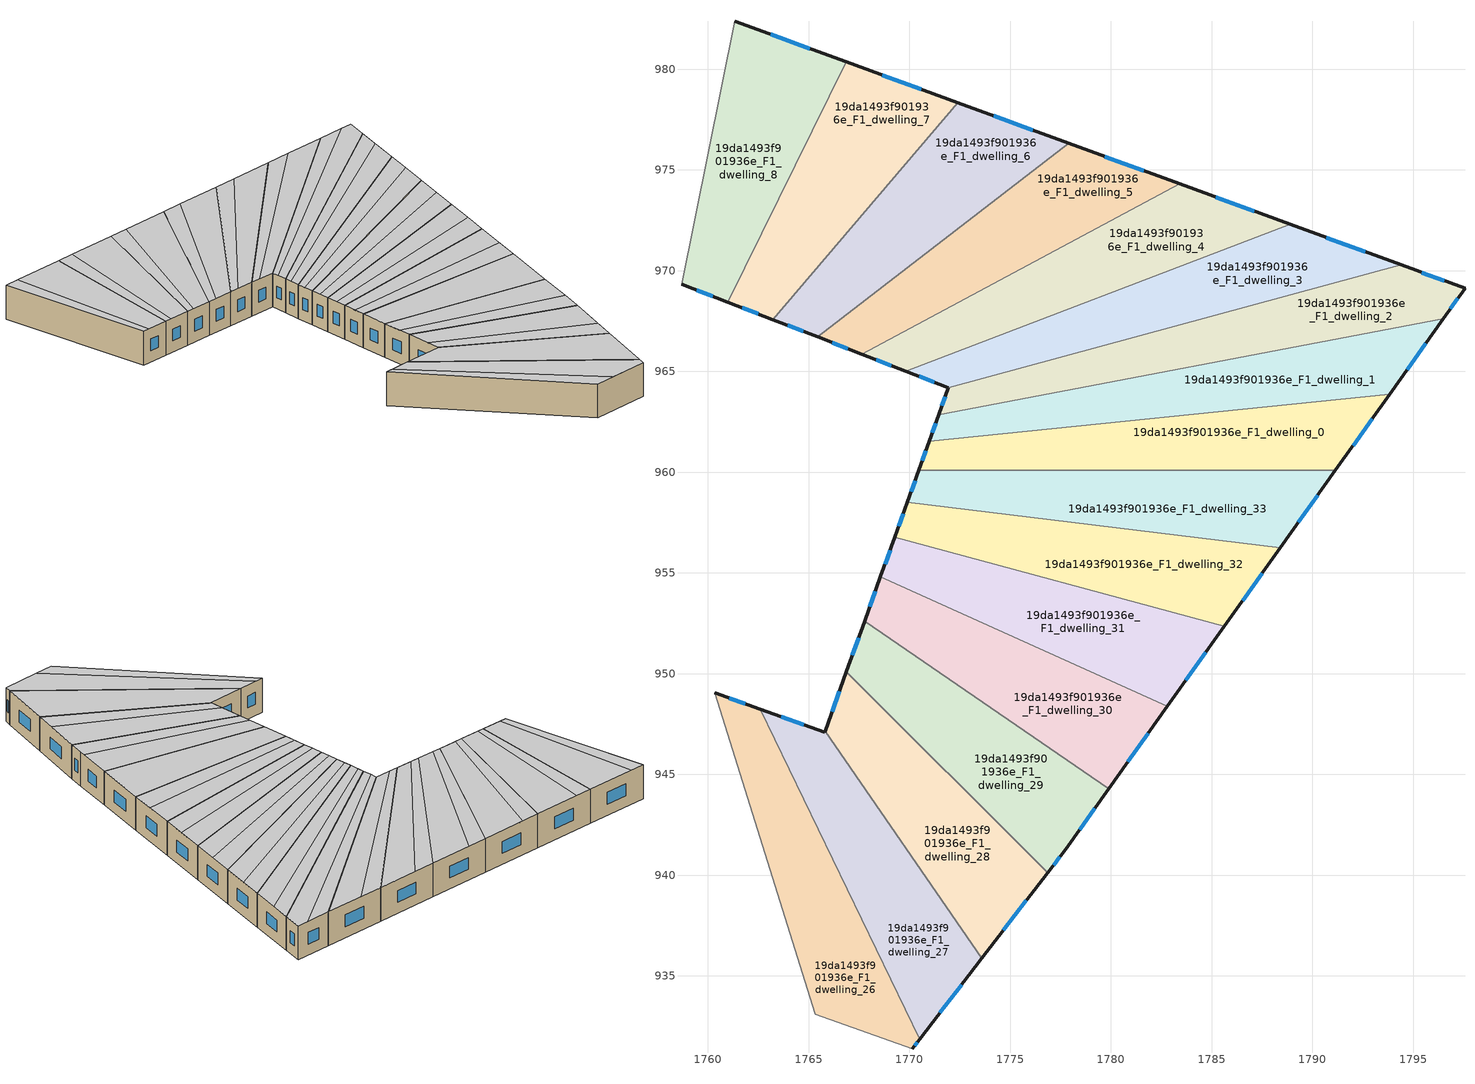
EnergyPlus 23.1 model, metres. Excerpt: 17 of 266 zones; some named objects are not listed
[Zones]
19da1493f901936e_F1_dwelling_0
 floor to 19da1493f901936e_F0_dwelling_0 (EU_floor_Construction): 1793.83,963.88 1791.14,960.09 1770.46,960.09 1770.98,961.54 z3
 wall outside (EU_wall_Construction): 1770.98,961.54 1770.46,960.09 / 1791.14,960.09 1793.83,963.88 z3:6
 wall to 19da1493f901936e_F1_dwelling_1 (EU_wall_Construction): 1793.83,963.88 1770.98,961.54 z3:6
 wall to 19da1493f901936e_F1_dwelling_33 (EU_wall_Construction): 1770.46,960.09 1791.14,960.09 z3:6
 window (EU_Window_Construction): 1770.81,961.07 1770.63,960.56 / 1792.02,961.32 1792.96,962.65 z3.98:5.02
 ceiling to 19da1493f901936e_F2_dwelling_23 (EU_floor_Construction): 1791.14,960.09 1792.57,962.11 1770.74,960.88 1770.46,960.09 z6
 ceiling to 19da1493f901936e_F2_dwelling_24 (EU_floor_Construction): 1792.57,962.11 1793.83,963.88 1770.98,961.54 1770.74,960.88 z6
19da1493f901936e_F1_dwelling_1
 floor to 19da1493f901936e_F0_dwelling_1 (EU_floor_Construction): 1796.49,967.61 1793.83,963.88 1770.98,961.54 1771.45,962.86 z3
 wall outside (EU_wall_Construction): 1771.45,962.86 1770.98,961.54 / 1793.83,963.88 1796.49,967.61 z3:6
 wall to 19da1493f901936e_F1_dwelling_2 (EU_wall_Construction): 1796.49,967.61 1771.45,962.86 z3:6
 window (EU_Window_Construction): 1771.3,962.43 1771.13,961.97 / 1794.7,965.09 1795.63,966.39 z3.98:5.02
 ceiling to 19da1493f901936e_F2_dwelling_24 (EU_floor_Construction): 1793.83,963.88 1795.33,965.97 1771.25,962.29 1770.98,961.54 z6
 ceiling to 19da1493f901936e_F2_dwelling_25 (EU_floor_Construction): 1795.33,965.97 1796.49,967.61 1771.45,962.86 1771.25,962.29 z6
19da1493f901936e_F1_dwelling_2
 floor to 19da1493f901936e_F0_dwelling_2 (EU_floor_Construction): 1797.57,969.12 1796.49,967.61 1771.45,962.86 1771.93,964.18 1794.4,970.29 z3
 wall outside (EU_wall_Construction): 1771.93,964.18 1771.45,962.86 / 1796.49,967.61 1797.57,969.12 1794.4,970.29 z3:6
 wall to 19da1493f901936e_F1_dwelling_3 (EU_wall_Construction): 1794.4,970.29 1771.93,964.18 z3:6
 window (EU_Window_Construction): 1771.77,963.75 1771.61,963.29 / 1796.54,969.5 1795.43,969.91 / 1796.84,968.1 1797.22,968.63 z3.98:5.02
 ceiling to 19da1493f901936e_F2_dwelling_25 (EU_floor_Construction): 1796.49,967.61 1797.57,969.12 1796.6,969.48 1771.72,963.6 1771.45,962.86 z6
 ceiling to 19da1493f901936e_F2_dwelling_26 (EU_floor_Construction): 1796.6,969.48 1794.4,970.29 1771.93,964.18 1771.72,963.6 z6
19da1493f901936e_F1_dwelling_26
 floor to 19da1493f901936e_F0_dwelling_26 (EU_floor_Construction): 1762.59,948.24 1770.51,931.86 1770.13,931.38 1765.33,933.11 1760.33,949.05 z3
 wall outside (EU_wall_Construction): 1762.59,948.24 1760.33,949.05 / 1770.13,931.38 1770.51,931.86 z3:6
 wall to 19da1493f901936e_F1_dwelling_25 (EU_wall_Construction): 1760.33,949.05 1765.33,933.11 z3:6
 wall to 19da1493f901936e_F1_dwelling_27 (EU_wall_Construction): 1770.51,931.86 1762.59,948.24 z3:6
 wall adiabatic (EU_wall_Construction): 1765.33,933.11 1770.13,931.38 z3:6
 window (EU_Window_Construction): 1761.86,948.51 1761.06,948.79 / 1770.25,931.53 1770.38,931.7 z3.98:5.02
 ceiling to 19da1493f901936e_F2_dwelling_16 (EU_floor_Construction): 1770.13,931.38 1770.5,931.86 1762.59,948.24 1760.98,948.82 1766.92,932.53 z6
 ceiling to 19da1493f901936e_F2_dwelling_15 (EU_floor_Construction): 1766.92,932.53 1760.98,948.82 1760.33,949.05 1765.33,933.11 z6
19da1493f901936e_F1_dwelling_27
 floor to 19da1493f901936e_F0_dwelling_27 (EU_floor_Construction): 1765.81,947.15 1773.59,935.88 1770.51,931.86 1762.59,948.24 1765.79,947.09 z3
 wall outside (EU_wall_Construction): 1765.81,947.15 1765.79,947.09 1762.59,948.24 / 1770.51,931.86 1773.59,935.88 z3:6
 wall to 19da1493f901936e_F1_dwelling_28 (EU_wall_Construction): 1773.59,935.88 1765.81,947.15 z3:6
 window (EU_Window_Construction): 1764.75,947.47 1763.63,947.87 / 1771.51,933.17 1772.59,934.57 z3.98:5.02
 ceiling adiabatic (EU_roof_Construction): 1770.51,931.86 1773.59,935.88 1765.81,947.15 1765.79,947.09 1762.59,948.24 z6
19da1493f901936e_F1_dwelling_28
 floor to 19da1493f901936e_F0_dwelling_28 (EU_floor_Construction): 1776.86,940.13 1773.59,935.88 1765.81,947.15 1766.87,950.1 z3
 wall outside (EU_wall_Construction): 1766.87,950.1 1765.81,947.15 / 1773.59,935.88 1776.86,940.13 z3:6
 wall to 19da1493f901936e_F1_dwelling_29 (EU_wall_Construction): 1776.86,940.13 1766.87,950.1 z3:6
 window (EU_Window_Construction): 1766.53,949.14 1766.16,948.11 / 1774.66,937.26 1775.8,938.75 z3.98:5.02
 ceiling to 19da1493f901936e_F2_dwelling_18 (EU_floor_Construction): 1774.75,937.38 1776.86,940.13 1766.87,950.1 1766.2,948.24 z6
 ceiling to 19da1493f901936e_F2_dwelling_17 (EU_floor_Construction): 1773.59,935.88 1774.75,937.38 1766.2,948.24 1765.81,947.15 z6
19da1493f901936e_F1_dwelling_29
 floor to 19da1493f901936e_F0_dwelling_29 (EU_floor_Construction): 1779.89,944.29 1777.75,941.29 1776.86,940.13 1766.87,950.1 1767.77,952.61 z3
 wall outside (EU_wall_Construction): 1767.77,952.61 1766.87,950.1 / 1776.86,940.13 1777.75,941.29 1779.89,944.29 z3:6
 wall to 19da1493f901936e_F1_dwelling_30 (EU_wall_Construction): 1779.89,944.29 1767.77,952.61 z3:6
 window (EU_Window_Construction): 1767.48,951.79 1767.16,950.92 / 1778.45,942.26 1779.2,943.32 / 1777.15,940.5 1777.46,940.91 z3.98:5.02
 ceiling to 19da1493f901936e_F2_dwelling_19 (EU_floor_Construction): 1778.05,941.7 1779.89,944.29 1767.77,952.61 1767.23,951.09 z6
 ceiling to 19da1493f901936e_F2_dwelling_18 (EU_floor_Construction): 1776.86,940.13 1777.75,941.29 1778.05,941.7 1767.23,951.09 1766.87,950.1 z6
19da1493f901936e_F1_dwelling_3
 floor to 19da1493f901936e_F0_dwelling_3 (EU_floor_Construction): 1794.4,970.29 1771.93,964.18 1771.93,964.2 1769.8,965.02 1788.91,972.29 z3
 wall outside (EU_wall_Construction): 1769.8,965.02 1771.93,964.2 1771.93,964.18 / 1794.4,970.29 1788.91,972.29 z3:6
 wall to 19da1493f901936e_F1_dwelling_4 (EU_wall_Construction): 1788.91,972.29 1769.8,965.02 z3:6
 window (EU_Window_Construction): 1770.5,964.75 1771.24,964.46 / 1792.61,970.94 1790.69,971.64 z3.98:5.02
 ceiling to 19da1493f901936e_F2_dwelling_26 (EU_floor_Construction): 1794.4,970.29 1790.99,971.53 1770.62,964.7 1771.93,964.2 1771.93,964.18 z6
 ceiling to 19da1493f901936e_F2_dwelling_27 (EU_floor_Construction): 1790.99,971.53 1788.91,972.29 1769.8,965.02 1770.62,964.7 z6
19da1493f901936e_F1_dwelling_30
 floor to 19da1493f901936e_F0_dwelling_30 (EU_floor_Construction): 1782.8,948.37 1779.89,944.29 1767.77,952.61 1768.56,954.81 z3
 wall outside (EU_wall_Construction): 1768.56,954.81 1767.77,952.61 / 1779.89,944.29 1782.8,948.37 z3:6
 wall to 19da1493f901936e_F1_dwelling_31 (EU_wall_Construction): 1782.8,948.37 1768.56,954.81 z3:6
 window (EU_Window_Construction): 1768.3,954.09 1768.03,953.32 / 1780.84,945.62 1781.85,947.05 z3.98:5.02
 ceiling adiabatic (EU_roof_Construction): 1779.89,944.29 1782.8,948.37 1768.56,954.81 1767.77,952.61 z6
19da1493f901936e_F1_dwelling_31
 floor to 19da1493f901936e_F0_dwelling_31 (EU_floor_Construction): 1785.63,952.36 1782.8,948.37 1768.56,954.81 1769.26,956.76 z3
 wall outside (EU_wall_Construction): 1769.26,956.76 1768.56,954.81 / 1782.8,948.37 1785.63,952.36 z3:6
 wall to 19da1493f901936e_F1_dwelling_32 (EU_wall_Construction): 1785.63,952.36 1769.26,956.76 z3:6
 window (EU_Window_Construction): 1769.03,956.12 1768.79,955.44 / 1783.72,949.67 1784.71,951.06 z3.98:5.02
 ceiling to 19da1493f901936e_F2_dwelling_20 (EU_floor_Construction): 1782.8,948.37 1784.05,950.13 1768.88,955.69 1768.56,954.81 z6
 ceiling adiabatic (EU_roof_Construction): 1784.05,950.13 1782.8,948.37 1785.63,952.36 1769.26,956.76 1768.88,955.69 z6
19da1493f901936e_F1_dwelling_32
 floor to 19da1493f901936e_F0_dwelling_32 (EU_floor_Construction): 1788.41,956.26 1785.63,952.36 1769.26,956.76 1769.89,958.51 z3
 wall outside (EU_wall_Construction): 1769.89,958.51 1769.26,956.76 / 1785.63,952.36 1788.41,956.26 z3:6
 wall to 19da1493f901936e_F1_dwelling_33 (EU_wall_Construction): 1788.41,956.26 1769.89,958.51 z3:6
 window (EU_Window_Construction): 1769.69,957.94 1769.47,957.33 / 1786.54,953.62 1787.51,954.99 z3.98:5.02
 ceiling to 19da1493f901936e_F2_dwelling_22 (EU_floor_Construction): 1786.94,954.2 1788.41,956.26 1769.89,958.51 1769.57,957.6 z6
 ceiling to 19da1493f901936e_F2_dwelling_21 (EU_floor_Construction): 1785.63,952.36 1786.94,954.2 1769.57,957.6 1769.26,956.76 z6
19da1493f901936e_F1_dwelling_33
 floor to 19da1493f901936e_F0_dwelling_33 (EU_floor_Construction): 1791.14,960.09 1788.41,956.26 1769.89,958.51 1770.46,960.09 z3
 wall outside (EU_wall_Construction): 1770.46,960.09 1769.89,958.51 / 1788.41,956.26 1791.14,960.09 z3:6
 window (EU_Window_Construction): 1770.27,959.58 1770.08,959.03 / 1789.3,957.51 1790.25,958.85 z3.98:5.02
 ceiling to 19da1493f901936e_F2_dwelling_23 (EU_floor_Construction): 1789.78,958.18 1791.14,960.09 1770.46,960.09 1770.18,959.32 z6
 ceiling to 19da1493f901936e_F2_dwelling_22 (EU_floor_Construction): 1788.41,956.26 1789.78,958.18 1770.18,959.32 1769.89,958.51 z6
19da1493f901936e_F1_dwelling_4
 floor to 19da1493f901936e_F0_dwelling_4 (EU_floor_Construction): 1788.91,972.29 1769.8,965.02 1767.64,965.86 1783.41,974.3 z3
 wall outside (EU_wall_Construction): 1767.64,965.86 1769.8,965.02 / 1788.91,972.29 1783.41,974.3 z3:6
 wall to 19da1493f901936e_F1_dwelling_5 (EU_wall_Construction): 1783.41,974.3 1767.64,965.86 z3:6
 window (EU_Window_Construction): 1768.34,965.59 1769.1,965.29 / 1787.12,972.95 1785.2,973.65 z3.98:5.02
 ceiling to 19da1493f901936e_F2_dwelling_27 (EU_floor_Construction): 1788.91,972.29 1785.33,973.6 1768.4,965.57 1769.8,965.02 z6
 ceiling to 19da1493f901936e_F2_dwelling_28 (EU_floor_Construction): 1785.33,973.6 1783.41,974.3 1767.64,965.86 1768.4,965.57 z6
19da1493f901936e_F1_dwelling_5
 floor to 19da1493f901936e_F0_dwelling_5 (EU_floor_Construction): 1783.41,974.3 1767.64,965.86 1765.44,966.71 1777.91,976.32 z3
 wall outside (EU_wall_Construction): 1765.44,966.71 1767.64,965.86 / 1783.41,974.3 1777.91,976.32 z3:6
 wall to 19da1493f901936e_F1_dwelling_6 (EU_wall_Construction): 1777.91,976.32 1765.44,966.71 z3:6
 window (EU_Window_Construction): 1766.16,966.43 1766.92,966.14 / 1781.62,974.96 1779.7,975.66 z3.98:5.02
 ceiling to 19da1493f901936e_F2_dwelling_28 (EU_floor_Construction): 1783.41,974.3 1779.66,975.68 1766.15,966.44 1767.64,965.86 z6
 ceiling to 19da1493f901936e_F2_dwelling_29 (EU_floor_Construction): 1779.66,975.68 1777.91,976.32 1765.45,966.71 1766.15,966.44 z6
19da1493f901936e_F1_dwelling_6
 floor to 19da1493f901936e_F0_dwelling_6 (EU_floor_Construction): 1777.91,976.32 1765.44,966.71 1763.23,967.57 1772.39,978.34 z3
 wall outside (EU_wall_Construction): 1763.23,967.57 1765.44,966.71 / 1777.91,976.32 1772.39,978.34 z3:6
 wall to 19da1493f901936e_F1_dwelling_7 (EU_wall_Construction): 1772.39,978.34 1763.23,967.57 z3:6
 window (EU_Window_Construction): 1763.95,967.29 1764.72,966.99 / 1776.11,976.98 1774.18,977.68 z3.98:5.02
 ceiling to 19da1493f901936e_F2_dwelling_29 (EU_floor_Construction): 1777.91,976.32 1773.98,977.76 1763.87,967.32 1765.45,966.71 z6
 ceiling to 19da1493f901936e_F2_dwelling_30 (EU_floor_Construction): 1763.87,967.32 1773.98,977.76 1772.39,978.34 1763.23,967.57 z6
19da1493f901936e_F1_dwelling_7
 floor to 19da1493f901936e_F0_dwelling_7 (EU_floor_Construction): 1772.39,978.34 1763.23,967.57 1760.98,968.44 1766.86,980.36 z3
 wall outside (EU_wall_Construction): 1760.98,968.44 1763.23,967.57 / 1772.39,978.34 1766.86,980.36 z3:6
 wall to 19da1493f901936e_F1_dwelling_8 (EU_wall_Construction): 1766.86,980.36 1760.98,968.44 z3:6
 window (EU_Window_Construction): 1761.71,968.16 1762.5,967.85 / 1770.59,979 1768.66,979.71 z3.98:5.02
 ceiling to 19da1493f901936e_F2_dwelling_30 (EU_floor_Construction): 1763.23,967.57 1772.39,978.34 1768.28,979.84 1761.56,968.22 z6
 ceiling to 19da1493f901936e_F2_dwelling_31 (EU_floor_Construction): 1761.56,968.22 1768.28,979.84 1766.86,980.36 1760.98,968.44 z6
19da1493f901936e_F1_dwelling_8
 floor to 19da1493f901936e_F0_dwelling_8 (EU_floor_Construction): 1766.86,980.36 1760.98,968.44 1758.71,969.32 1761.32,982.39 z3
 wall outside (EU_wall_Construction): 1758.71,969.32 1760.98,968.44 / 1766.86,980.36 1761.32,982.39 z3:6
 wall to 19da1493f901936e_F1_dwelling_9 (EU_wall_Construction): 1761.32,982.39 1758.71,969.32 z3:6
 window (EU_Window_Construction): 1759.45,969.03 1760.24,968.73 / 1765.06,981.02 1763.13,981.73 z3.98:5.02
 ceiling to 19da1493f901936e_F2_dwelling_31 (EU_floor_Construction): 1760.98,968.44 1766.86,980.36 1762.58,981.93 1759.23,969.12 z6
 ceiling to 19da1493f901936e_F2_dwelling_32 (EU_floor_Construction): 1759.23,969.12 1762.58,981.93 1761.32,982.39 1758.71,969.32 z6
[Building]
EU S2 Campaign: North Axis=0; Terrain=City; Solar Distribution=FullExterior
[Site:Location]
Bologna: Latitude=44.5; Longitude=11.25; Time Zone=1; Elevation=37
[SizingPeriod:WeatherFileDays]
AnnualSizingPeriod: Begin Month=1; Begin Day of Month=1; End Month=12; End Day of Month=31; Day of Week for Start Day=Monday; Use Weather File Daylight Saving Period=No; Use Weather File Rain and Snow Indicators=No
[MATERIAL]
EU_InternalMass_Material: Roughness=MediumRough; Thickness=0.1; Conductivity=1; Density=1800; Specific Heat=900; Thermal Absorptance=0.9; Solar Absorptance=0.7; Visible Absorptance=0.7
[MATERIAL:NOMASS] Roughness=MediumRough; Thermal Absorptance=0.9; Solar Absorptance=0.7; Visible Absorptance=0.7
Name | Thermal Resistance
EU_wall_NoMass | 0.905828
EU_roof_NoMass | 0.37593
EU_floor_NoMass | 0.67114
[WINDOWMATERIAL:SIMPLEGLAZINGSYSTEM]
EU_Window_SimpleGlazing: UFactor=4.52486; Solar Heat Gain Coefficient=0.85; Visible Transmittance=0.85
[CONSTRUCTION]
EU_wall_Construction: EU_wall_NoMass
EU_roof_Construction: EU_roof_NoMass
EU_floor_Construction: EU_floor_NoMass
EU_Window_Construction: EU_Window_SimpleGlazing
EU_InternalMass_Construction: EU_InternalMass_Material
[ZONE] Type=1; Multiplier=1; Ceiling Height=autocalculate; Floor Area=autocalculate; Part of Total Floor Area=Yes
Name | Volume
19da1493f901936e_F1_dwelling_0 | 164.955
19da1493f901936e_F1_dwelling_1 | 164.906
19da1493f901936e_F1_dwelling_2 | 164.953
19da1493f901936e_F1_dwelling_26 | 164.923
19da1493f901936e_F1_dwelling_27; 19da1493f901936e_F1_dwelling_5 | 164.922
19da1493f901936e_F1_dwelling_28 | 164.958
19da1493f901936e_F1_dwelling_29 | 164.951
19da1493f901936e_F1_dwelling_3 | 164.969
19da1493f901936e_F1_dwelling_30 | 164.932
19da1493f901936e_F1_dwelling_31; 19da1493f901936e_F1_dwelling_32 | 164.963
19da1493f901936e_F1_dwelling_33 | 164.933
19da1493f901936e_F1_dwelling_4 | 164.93
19da1493f901936e_F1_dwelling_6 | 164.974
19da1493f901936e_F1_dwelling_7 | 164.924
19da1493f901936e_F1_dwelling_8 | 164.915
[INTERNALMASS] Construction=EU_InternalMass_Construction
Name | Zone or ZoneList | Surface Area
19da1493f901936e_F1_dwelling_0_EU_InternalMass | 19da1493f901936e_F1_dwelling_0 | 54.9851
19da1493f901936e_F1_dwelling_1_EU_InternalMass | 19da1493f901936e_F1_dwelling_1 | 54.9688
19da1493f901936e_F1_dwelling_2_EU_InternalMass | 19da1493f901936e_F1_dwelling_2 | 54.9842
19da1493f901936e_F1_dwelling_3_EU_InternalMass | 19da1493f901936e_F1_dwelling_3 | 54.9895
19da1493f901936e_F1_dwelling_4_EU_InternalMass | 19da1493f901936e_F1_dwelling_4 | 54.9765
19da1493f901936e_F1_dwelling_5_EU_InternalMass | 19da1493f901936e_F1_dwelling_5 | 54.9737
19da1493f901936e_F1_dwelling_6_EU_InternalMass | 19da1493f901936e_F1_dwelling_6 | 54.9915
19da1493f901936e_F1_dwelling_7_EU_InternalMass | 19da1493f901936e_F1_dwelling_7 | 54.9749
19da1493f901936e_F1_dwelling_8_EU_InternalMass | 19da1493f901936e_F1_dwelling_8 | 54.972
19da1493f901936e_F1_dwelling_26_EU_InternalMass | 19da1493f901936e_F1_dwelling_26 | 54.9741
19da1493f901936e_F1_dwelling_27_EU_InternalMass | 19da1493f901936e_F1_dwelling_27 | 54.974
19da1493f901936e_F1_dwelling_28_EU_InternalMass | 19da1493f901936e_F1_dwelling_28 | 54.9857
19da1493f901936e_F1_dwelling_29_EU_InternalMass | 19da1493f901936e_F1_dwelling_29 | 54.9839
19da1493f901936e_F1_dwelling_30_EU_InternalMass | 19da1493f901936e_F1_dwelling_30 | 54.9773
19da1493f901936e_F1_dwelling_31_EU_InternalMass | 19da1493f901936e_F1_dwelling_31 | 54.9878
19da1493f901936e_F1_dwelling_32_EU_InternalMass | 19da1493f901936e_F1_dwelling_32 | 54.9877
19da1493f901936e_F1_dwelling_33_EU_InternalMass | 19da1493f901936e_F1_dwelling_33 | 54.9774
[OTHEREQUIPMENT] Fuel Type=Electricity; Design Level Calculation Method=Watts/Area; Power per Zone Floor Area=1; Fraction Latent=0; Fraction Radiant=0; Fraction Lost=0; Carbon Dioxide Generation Rate=0; EndUse Subcategory=EU_Step8_InternalGains
Name | Zone or ZoneList or Space or SpaceList | Schedule
EU_Step8_InternalGain_19da1493f901936e_F1_dwelling_0_f000 | 19da1493f901936e_F1_dwelling_0 | EU_Step8_GainSchedule_19da1493f901936e_F1_dwelling_0_f000
EU_Step8_InternalGain_19da1493f901936e_F1_dwelling_1_f000 | 19da1493f901936e_F1_dwelling_1 | EU_Step8_GainSchedule_19da1493f901936e_F1_dwelling_1_f000
EU_Step8_InternalGain_19da1493f901936e_F1_dwelling_2_f000 | 19da1493f901936e_F1_dwelling_2 | EU_Step8_GainSchedule_19da1493f901936e_F1_dwelling_2_f000
EU_Step8_InternalGain_19da1493f901936e_F1_dwelling_3_f000 | 19da1493f901936e_F1_dwelling_3 | EU_Step8_GainSchedule_19da1493f901936e_F1_dwelling_3_f000
EU_Step8_InternalGain_19da1493f901936e_F1_dwelling_4_f000 | 19da1493f901936e_F1_dwelling_4 | EU_Step8_GainSchedule_19da1493f901936e_F1_dwelling_4_f000
EU_Step8_InternalGain_19da1493f901936e_F1_dwelling_5_f000 | 19da1493f901936e_F1_dwelling_5 | EU_Step8_GainSchedule_19da1493f901936e_F1_dwelling_5_f000
EU_Step8_InternalGain_19da1493f901936e_F1_dwelling_6_f000 | 19da1493f901936e_F1_dwelling_6 | EU_Step8_GainSchedule_19da1493f901936e_F1_dwelling_6_f000
EU_Step8_InternalGain_19da1493f901936e_F1_dwelling_7_f000 | 19da1493f901936e_F1_dwelling_7 | EU_Step8_GainSchedule_19da1493f901936e_F1_dwelling_7_f000
EU_Step8_InternalGain_19da1493f901936e_F1_dwelling_8_f000 | 19da1493f901936e_F1_dwelling_8 | EU_Step8_GainSchedule_19da1493f901936e_F1_dwelling_8_f000
EU_Step8_InternalGain_19da1493f901936e_F1_dwelling_26_f000 | 19da1493f901936e_F1_dwelling_26 | EU_Step8_GainSchedule_19da1493f901936e_F1_dwelling_26_f000
EU_Step8_InternalGain_19da1493f901936e_F1_dwelling_27_f000 | 19da1493f901936e_F1_dwelling_27 | EU_Step8_GainSchedule_19da1493f901936e_F1_dwelling_27_f000
EU_Step8_InternalGain_19da1493f901936e_F1_dwelling_28_f000 | 19da1493f901936e_F1_dwelling_28 | EU_Step8_GainSchedule_19da1493f901936e_F1_dwelling_28_f000
EU_Step8_InternalGain_19da1493f901936e_F1_dwelling_29_f000 | 19da1493f901936e_F1_dwelling_29 | EU_Step8_GainSchedule_19da1493f901936e_F1_dwelling_29_f000
EU_Step8_InternalGain_19da1493f901936e_F1_dwelling_30_f000 | 19da1493f901936e_F1_dwelling_30 | EU_Step8_GainSchedule_19da1493f901936e_F1_dwelling_30_f000
EU_Step8_InternalGain_19da1493f901936e_F1_dwelling_31_f000 | 19da1493f901936e_F1_dwelling_31 | EU_Step8_GainSchedule_19da1493f901936e_F1_dwelling_31_f000
EU_Step8_InternalGain_19da1493f901936e_F1_dwelling_32_f000 | 19da1493f901936e_F1_dwelling_32 | EU_Step8_GainSchedule_19da1493f901936e_F1_dwelling_32_f000
EU_Step8_InternalGain_19da1493f901936e_F1_dwelling_33_f000 | 19da1493f901936e_F1_dwelling_33 | EU_Step8_GainSchedule_19da1493f901936e_F1_dwelling_33_f000
[ZONEVENTILATION:DESIGNFLOWRATE] Schedule=EU_AlwaysOn; Design Flow Rate Calculation Method=AirChanges/Hour; Air Changes per Hour=0.73129; Ventilation Type=Natural; Fan Pressure Rise=0; Fan Total Efficiency=1; Constant Term Coefficient=1; Temperature Term Coefficient=0; Velocity Term Coefficient=0; Velocity Squared Term Coefficient=0; Minimum Indoor Temperature=-100; Maximum Indoor Temperature=100; Delta Temperature=-100; Minimum Outdoor Temperature=-100; Maximum Outdoor Temperature=100; Maximum Wind Speed=40
Name | Zone or ZoneList or Space or SpaceList
EU_ConstantAir_19da1493f901936e_F1_dwelling_0 | 19da1493f901936e_F1_dwelling_0
EU_ConstantAir_19da1493f901936e_F1_dwelling_1 | 19da1493f901936e_F1_dwelling_1
EU_ConstantAir_19da1493f901936e_F1_dwelling_2 | 19da1493f901936e_F1_dwelling_2
EU_ConstantAir_19da1493f901936e_F1_dwelling_3 | 19da1493f901936e_F1_dwelling_3
EU_ConstantAir_19da1493f901936e_F1_dwelling_4 | 19da1493f901936e_F1_dwelling_4
EU_ConstantAir_19da1493f901936e_F1_dwelling_5 | 19da1493f901936e_F1_dwelling_5
EU_ConstantAir_19da1493f901936e_F1_dwelling_6 | 19da1493f901936e_F1_dwelling_6
EU_ConstantAir_19da1493f901936e_F1_dwelling_7 | 19da1493f901936e_F1_dwelling_7
EU_ConstantAir_19da1493f901936e_F1_dwelling_8 | 19da1493f901936e_F1_dwelling_8
EU_ConstantAir_19da1493f901936e_F1_dwelling_26 | 19da1493f901936e_F1_dwelling_26
EU_ConstantAir_19da1493f901936e_F1_dwelling_27 | 19da1493f901936e_F1_dwelling_27
EU_ConstantAir_19da1493f901936e_F1_dwelling_28 | 19da1493f901936e_F1_dwelling_28
EU_ConstantAir_19da1493f901936e_F1_dwelling_29 | 19da1493f901936e_F1_dwelling_29
EU_ConstantAir_19da1493f901936e_F1_dwelling_30 | 19da1493f901936e_F1_dwelling_30
EU_ConstantAir_19da1493f901936e_F1_dwelling_31 | 19da1493f901936e_F1_dwelling_31
EU_ConstantAir_19da1493f901936e_F1_dwelling_32 | 19da1493f901936e_F1_dwelling_32
EU_ConstantAir_19da1493f901936e_F1_dwelling_33 | 19da1493f901936e_F1_dwelling_33
[HVACTEMPLATE:ZONE:IDEALLOADSAIRSYSTEM] System Availability Schedule=EU_AlwaysOn; Maximum Heating Supply Air Temperature=50; Minimum Cooling Supply Air Temperature=13; Maximum Heating Supply Air Humidity Ratio=0.0156; Minimum Cooling Supply Air Humidity Ratio=0.0077; Heating Limit=NoLimit; Cooling Limit=NoLimit; Heating Availability Schedule=EU_AlwaysOn; Cooling Availability Schedule=EU_CoolingOff; Dehumidification Control Type=ConstantSensibleHeatRatio; Cooling Sensible Heat Ratio=0.7; Dehumidification Setpoint=60; Humidification Control Type=None; Humidification Setpoint=30; Outdoor Air Method=None; Outdoor Air Flow Rate per Person=0.00944; Outdoor Air Flow Rate per Zone Floor Area=0; Outdoor Air Flow Rate per Zone=0; Demand Controlled Ventilation Type=None; Outdoor Air Economizer Type=NoEconomizer; Heat Recovery Type=None; Sensible Heat Recovery Effectiveness=0.7; Latent Heat Recovery Effectiveness=0.65
Name | Template Thermostat
19da1493f901936e_F1_dwelling_0 | EU_HeatOnly_19da1493f901936e_F1_dwelling_0
19da1493f901936e_F1_dwelling_1 | EU_HeatOnly_19da1493f901936e_F1_dwelling_1
19da1493f901936e_F1_dwelling_2 | EU_HeatOnly_19da1493f901936e_F1_dwelling_2
19da1493f901936e_F1_dwelling_3 | EU_HeatOnly_19da1493f901936e_F1_dwelling_3
19da1493f901936e_F1_dwelling_4 | EU_HeatOnly_19da1493f901936e_F1_dwelling_4
19da1493f901936e_F1_dwelling_5 | EU_HeatOnly_19da1493f901936e_F1_dwelling_5
19da1493f901936e_F1_dwelling_6 | EU_HeatOnly_19da1493f901936e_F1_dwelling_6
19da1493f901936e_F1_dwelling_7 | EU_HeatOnly_19da1493f901936e_F1_dwelling_7
19da1493f901936e_F1_dwelling_8 | EU_HeatOnly_19da1493f901936e_F1_dwelling_8
19da1493f901936e_F1_dwelling_26 | EU_HeatOnly_19da1493f901936e_F1_dwelling_26
19da1493f901936e_F1_dwelling_27 | EU_HeatOnly_19da1493f901936e_F1_dwelling_27
19da1493f901936e_F1_dwelling_28 | EU_HeatOnly_19da1493f901936e_F1_dwelling_28
19da1493f901936e_F1_dwelling_29 | EU_HeatOnly_19da1493f901936e_F1_dwelling_29
19da1493f901936e_F1_dwelling_30 | EU_HeatOnly_19da1493f901936e_F1_dwelling_30
19da1493f901936e_F1_dwelling_31 | EU_HeatOnly_19da1493f901936e_F1_dwelling_31
19da1493f901936e_F1_dwelling_32 | EU_HeatOnly_19da1493f901936e_F1_dwelling_32
19da1493f901936e_F1_dwelling_33 | EU_HeatOnly_19da1493f901936e_F1_dwelling_33
[SIZING:ZONE] Zone Cooling Design Supply Air Temperature Input Method=SupplyAirTemperature; Zone Cooling Design Supply Air Temperature=13; Zone Heating Design Supply Air Temperature Input Method=SupplyAirTemperature; Zone Heating Design Supply Air Temperature=50; Zone Cooling Design Supply Air Humidity Ratio=0.008; Zone Heating Design Supply Air Humidity Ratio=0.008; Cooling Design Air Flow Method=DesignDay; Cooling Design Air Flow Rate=0; Cooling Minimum Air Flow per Zone Floor Area=0.000762; Cooling Minimum Air Flow=0; Cooling Minimum Air Flow Fraction=0.2; Heating Design Air Flow Method=DesignDay; Heating Design Air Flow Rate=0; Heating Maximum Air Flow per Zone Floor Area=0.002032; Heating Maximum Air Flow=0.141576; Heating Maximum Air Flow Fraction=0.3; Account for Dedicated Outdoor Air System=No; Dedicated Outdoor Air System Control Strategy=NeutralSupplyAir; Dedicated Outdoor Air Low Setpoint Temperature for Design=autosize; Dedicated Outdoor Air High Setpoint Temperature for Design=autosize; Zone Load Sizing Method=Sensible Load Only No Latent Load; Zone Latent Cooling Design Supply Air Humidity Ratio Input Method=HumidityRatioDifference; Zone Cooling Design Supply Air Humidity Ratio Difference=0.005; Zone Latent Heating Design Supply Air Humidity Ratio Input Method=HumidityRatioDifference; Zone Humidification Design Supply Air Humidity Ratio Difference=0.005
19da1493f901936e_F1_dwelling_0; 19da1493f901936e_F1_dwelling_1; 19da1493f901936e_F1_dwelling_2; 19da1493f901936e_F1_dwelling_3; 19da1493f901936e_F1_dwelling_4; 19da1493f901936e_F1_dwelling_5; 19da1493f901936e_F1_dwelling_6; 19da1493f901936e_F1_dwelling_7; 19da1493f901936e_F1_dwelling_8; 19da1493f901936e_F1_dwelling_26; 19da1493f901936e_F1_dwelling_27; 19da1493f901936e_F1_dwelling_28; 19da1493f901936e_F1_dwelling_29; 19da1493f901936e_F1_dwelling_30; 19da1493f901936e_F1_dwelling_31; 19da1493f901936e_F1_dwelling_32; 19da1493f901936e_F1_dwelling_33
[SCHEDULE:CONSTANT]
Name | Hourly Value
EU_AlwaysOn | 1
EU_CoolingOff | 0
[SCHEDULE:FILE] Column Number=1; Rows to Skip at Top=0; Number of Hours of Data=8760; Column Separator=Comma; Interpolate to Timestep=No; Minutes per Item=60; Adjust Schedule for Daylight Savings=Yes
Name | File
EU_Step8_GainSchedule_19da1493f901936e_F1_dwelling_0_f000 | ../../schedules/19da1493f901936e/19da1493f901936e_F1_dwelling_0_f000_gain.csv
EU_Step8_GainSchedule_19da1493f901936e_F1_dwelling_1_f000 | ../../schedules/19da1493f901936e/19da1493f901936e_F1_dwelling_1_f000_gain.csv
EU_Step8_GainSchedule_19da1493f901936e_F1_dwelling_2_f000 | ../../schedules/19da1493f901936e/19da1493f901936e_F1_dwelling_2_f000_gain.csv
EU_Step8_GainSchedule_19da1493f901936e_F1_dwelling_3_f000 | ../../schedules/19da1493f901936e/19da1493f901936e_F1_dwelling_3_f000_gain.csv
EU_Step8_GainSchedule_19da1493f901936e_F1_dwelling_4_f000 | ../../schedules/19da1493f901936e/19da1493f901936e_F1_dwelling_4_f000_gain.csv
EU_Step8_GainSchedule_19da1493f901936e_F1_dwelling_5_f000 | ../../schedules/19da1493f901936e/19da1493f901936e_F1_dwelling_5_f000_gain.csv
EU_Step8_GainSchedule_19da1493f901936e_F1_dwelling_6_f000 | ../../schedules/19da1493f901936e/19da1493f901936e_F1_dwelling_6_f000_gain.csv
EU_Step8_GainSchedule_19da1493f901936e_F1_dwelling_7_f000 | ../../schedules/19da1493f901936e/19da1493f901936e_F1_dwelling_7_f000_gain.csv
EU_Step8_GainSchedule_19da1493f901936e_F1_dwelling_8_f000 | ../../schedules/19da1493f901936e/19da1493f901936e_F1_dwelling_8_f000_gain.csv
EU_Step8_GainSchedule_19da1493f901936e_F1_dwelling_26_f000 | ../../schedules/19da1493f901936e/19da1493f901936e_F1_dwelling_26_f000_gain.csv
EU_Step8_GainSchedule_19da1493f901936e_F1_dwelling_27_f000 | ../../schedules/19da1493f901936e/19da1493f901936e_F1_dwelling_27_f000_gain.csv
EU_Step8_GainSchedule_19da1493f901936e_F1_dwelling_28_f000 | ../../schedules/19da1493f901936e/19da1493f901936e_F1_dwelling_28_f000_gain.csv
EU_Step8_GainSchedule_19da1493f901936e_F1_dwelling_29_f000 | ../../schedules/19da1493f901936e/19da1493f901936e_F1_dwelling_29_f000_gain.csv
EU_Step8_GainSchedule_19da1493f901936e_F1_dwelling_30_f000 | ../../schedules/19da1493f901936e/19da1493f901936e_F1_dwelling_30_f000_gain.csv
EU_Step8_GainSchedule_19da1493f901936e_F1_dwelling_31_f000 | ../../schedules/19da1493f901936e/19da1493f901936e_F1_dwelling_31_f000_gain.csv
EU_Step8_GainSchedule_19da1493f901936e_F1_dwelling_32_f000 | ../../schedules/19da1493f901936e/19da1493f901936e_F1_dwelling_32_f000_gain.csv
EU_Step8_GainSchedule_19da1493f901936e_F1_dwelling_33_f000 | ../../schedules/19da1493f901936e/19da1493f901936e_F1_dwelling_33_f000_gain.csv
